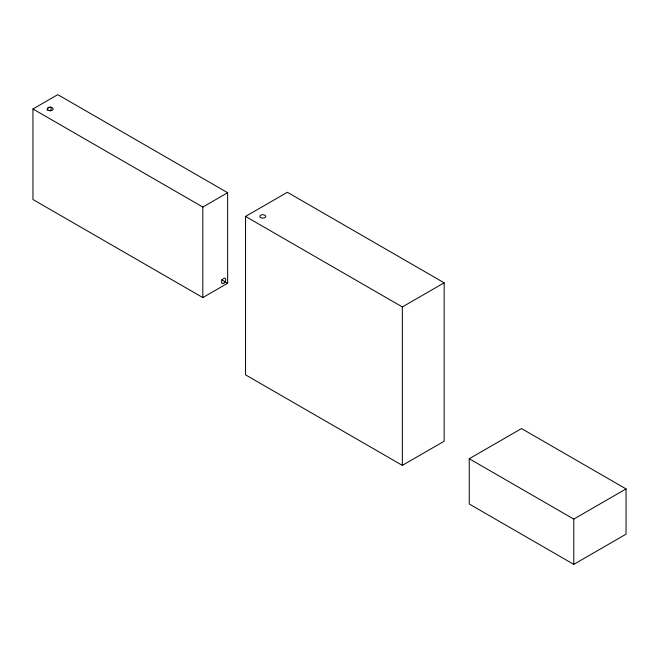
<?xml version="1.0" encoding="UTF-8"?>
<svg xmlns="http://www.w3.org/2000/svg" width="659" height="659" viewBox="0 0 659 659"><rect width="100%" height="100%" fill="white"/><g stroke="black" fill="none" stroke-linecap="round" stroke-linejoin="round"><path stroke-width="0.99" d="M32.95 108.982L57.778 94.641L227.643 192.716L227.643 283.246L202.815 297.58L32.95 199.512L32.95 108.982L202.815 207.05L227.643 192.716M245.543 216.416L287.357 192.28L444.158 282.81L444.158 441.233L402.344 465.378L245.543 374.847L245.543 216.416L402.344 306.946L444.158 282.81M469.249 458.738L521.516 428.564L626.05 488.912L626.05 534.177L573.783 564.359L469.249 504.003L469.249 458.738L573.783 519.094L626.05 488.912M221.424 279.655L227.643 283.246M573.783 519.094L573.783 564.359M402.344 306.946L402.344 465.378M202.815 207.05L202.815 297.58M50.628 106.939A2.957 1.705 -60 0 1 50.199 110.984M47.135 110.045A2.957 1.705 -60 0 1 49.153 107.087M260.7 217.627A2.957 1.705 0 0 0 265.643 216.86A2.957 1.705 0 0 0 262.027 214.768A2.957 1.705 0 0 0 260.7 217.627M48.107 110.185A2.957 1.705 0 0 0 53.058 109.419A2.957 1.705 0 0 0 49.433 107.326A2.957 1.705 0 0 0 48.107 110.185M224.208 282.884A2.957 1.705 -60 0 0 225.147 278.304A2.957 1.705 -60 0 0 221.646 281.409A2.957 1.705 -60 0 0 224.208 282.884"/></g></svg>
